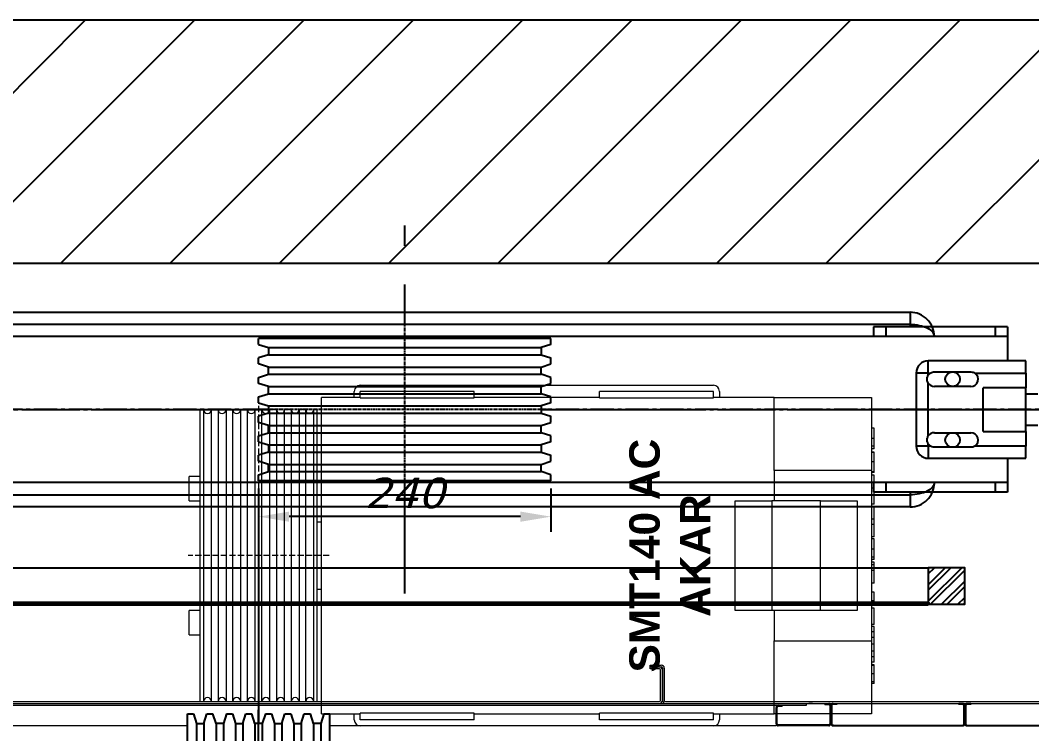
# Model space of a CAD drawing. Header units: millimetres. Extents: x -8775 to 14118, y -77 to 2750.
# Drawn here: x 879 to 1710, y 1564 to 2150 of the extents above; entities that cross this region are included whole.
import ezdxf

# ---------------------------------------------------------------- set-up
doc = ezdxf.new("R2010")
doc.units = ezdxf.units.MM
doc.set_wipeout_variables(frame=1)
for name, pattern in [('CENTER2', [28.575, 19.05, -3.175, 3.175, -3.175]), ('CENTERX2', [4, 2.5, -0.5, 0.5, -0.5]), ('DASHED', [7, 5, -2, 0])]:
    doc.linetypes.add(name, pattern=pattern)
for name, color, linetype in [('EKSEN', 253, 'CENTERX2'), ('TARAMA', 251, 'CENTERX2'), ('TUĞLA DUVAR', 251, 'Continuous')]:
    doc.layers.add(name, color=color, linetype=linetype)
doc.layers.add('Eksen Çizgileri ve Görünmezler', color=251, linetype='DASHED', lineweight=5)
doc.layers.add('Makine Motor Grubu', color=144, linetype='Continuous', lineweight=5)
doc.layers.add('ÇELİK KONSTRÜKSİYON', color=7, linetype='Continuous', true_color=0x496169)
doc.styles.get("Standard").update_dxf_attribs({"font": 'verdanai.ttf'})
doc.dimstyles.new('DimStyleALPx0.5', dxfattribs={"dimscale": 10, "dimtxt": 2.5, "dimasz": 2.5, "dimexe": 1.25, "dimexo": 0.625, "dimtad": 1, "dimdsep": 46, "dimtxsty": 'Standard', "dimcen": 2.5, "dimclrd": 60, "dimclre": 60, "dimadec": 0, "dimazin": 0, "dimtfac": 1, "dimtofl": 0, "dimtmove": 0, "dimatfit": 3, "dimfxl": 1, "dimarcsym": 0})

# ---------------------------------------------------------------- blocks, each defined once
blk = doc.blocks.new('*U148')
at = {"layer": 'TARAMA'}
h = blk.add_hatch(dxfattribs=at)
h.set_pattern_fill('ANSI31', color=256, scale=20)
h.set_pattern_definition([(45, (-1250, -1200), (-44.9013, 44.9013), [])])
h.paths.add_polyline_path([(-1075, -1075), (1075, -1075), (1075, 1075), (-1075, 1075)])
h.paths.add_polyline_path([(-875, -875), (875, -875), (875, 875), (-875, 875)], flags=16)
at = {"layer": 'TUĞLA DUVAR'}
for points in [[(-1075, -1075), (1075, -1075), (1075, 1075), (-1075, 1075)], [(-875, -875), (875, -875), (875, 875), (-875, 875)]]:
    blk.add_lwpolyline(points, close=True, dxfattribs=at)
blk = doc.blocks.new('*U281')
at = {"color": 7, "linetype": 'Continuous', "lineweight": 15}
for p, q in [((321.667, 1110), (330.667, 1110)), ((321.667, 1108.5), (321.667, 1110)), ((321.667, 1108.5), (330.667, 1108.5)), ((321.667, 1107), (321.667, 1108.5)), ((329.167, 1108.5), (321.667, 1108.5)), ((329.167, 1107), (321.667, 1107)), ((330.167, 1081), (330.167, 1106)), ((331.667, 1107.5), (331.667, 1081)), ((331.667, 1081), (331.667, 1106)), ((333.167, 1107.5), (333.167, 1081)), ((-450, 1078.5), (520, 1078.5)), ((-450, 1077), (450, 1077)), ((-329.167, 1080), (329.167, 1080)), ((-329.167, 1078.5), (329.167, 1078.5)), ((334.167, 1080), (676, 1079.967)), ((334.167, 1078.5), (676, 1078.467)), ((425, 1061.8), (425, 1075.2)), ((425.8, 1061.8), (425.8, 1075.2)), ((426.8, 1077), (430, 1077)), ((426.8, 1076.2), (430, 1076.2)), ((430, 1077), (430, 1076.2)), ((445, 1078.467), (448.2, 1078.467)), ((450, 1077), (450, 1078.5)), ((455, 1078.467), (451.8, 1078.467)), ((465, 1077.7), (465, 1078.5)), ((465, 1077.7), (468.2, 1077.7)), ((469.2, 1076.7), (469.2, 1061.8)), ((470, 1076.7), (470, 1061.8)), ((470.8, 1076.7), (470.8, 1061.8)), ((475, 1077.7), (471.8, 1077.7)), ((475, 1078.5), (475, 1077.7)), ((578.2, 1078.467), (575, 1078.467)), ((575, 1077.667), (575, 1078.467)), ((578.2, 1077.667), (575, 1077.667)), ((579.2, 1061.767), (579.2, 1076.667)), ((580, 1061.767), (580, 1076.667)), ((580.8, 1076.667), (580.8, 1061.767)), ((585, 1078.467), (581.8, 1078.467)), ((585, 1077.667), (581.8, 1077.667)), ((585, 1078.467), (585, 1077.667)), ((468.2, 1060.8), (426.8, 1060.8)), ((468.2, 1060), (426.8, 1060)), ((471.8, 1060.8), (578.2, 1060.767)), ((471.8, 1060), (578.2, 1059.967)), ((581.8, 1060.767), (658.2, 1060.767)), ((581.8, 1059.967), (658.2, 1059.967))]:
    blk.add_line(p, q, dxfattribs=at)
blk.add_lwpolyline([(-425, 1060), (-425, 1077), (425, 1077), (425, 1060)], close=True, dxfattribs=at)
for centre, radius, start, end in [((329.167, 1106), 2.5, 0, 90), ((329.167, 1106), 1, 0, 90), ((330.667, 1107.5), 2.5, 0, 90), ((330.667, 1107.5), 1, 0, 90), ((329.167, 1081), 1, 270, 0), ((329.167, 1081), 2.5, 270, 0), ((334.167, 1081), 2.5, 180, 270), ((334.167, 1081), 1, 180, 270), ((426.8, 1075.2), 1.8, 90, 180), ((426.8, 1075.2), 1, 90, 180), ((468.2, 1076.7), 1.8, 0, 90), ((468.2, 1076.7), 1, 0, 90), ((471.8, 1076.7), 1.8, 90, 180), ((471.8, 1076.7), 1, 90, 180), ((578.2, 1076.667), 1.8, 0, 90), ((578.2, 1076.667), 1, 0, 90), ((581.8, 1076.667), 1.8, 90, 180), ((581.8, 1076.667), 1, 90, 180), ((426.8, 1061.8), 1.8, 180, 270), ((426.8, 1061.8), 1, 180, 270), ((468.2, 1061.8), 1, 270, 0), ((468.2, 1061.8), 1.8, 270, 0), ((471.8, 1061.8), 1.8, 180, 270), ((471.8, 1061.8), 1, 180, 270), ((578.2, 1061.767), 1.8, 270, 0), ((578.2, 1061.767), 1, 270, 0), ((581.8, 1061.767), 1.8, 180, 270), ((581.8, 1061.767), 1, 180, 270)]:
    blk.add_arc(centre, radius, start, end, dxfattribs=at)
at = {"layer": 'EKSEN', "linetype": 'CENTER2', "ltscale": 10}
blk.add_line((0, 1219.25), (0, 0), dxfattribs=at)
blk = doc.blocks.new('*U167')
at = {"layer": 'EKSEN', "linetype": 'CENTER2'}
blk.add_line((1187.5, 0), (-82.5, 0), dxfattribs=at)
blk = doc.blocks.new('*U168')
at = {"layer": 'EKSEN', "linetype": 'CENTER2'}
blk.add_line((-1187.5, 0), (82.5, 0), dxfattribs=at)
blk = doc.blocks.new('*U117')
at = {"layer": 'EKSEN', "color": 0, "linetype": 'CENTER2', "ltscale": 10, "transparency": 16777216}
blk.add_line((0, -72.5), (0, 230), dxfattribs=at)
blk = doc.blocks.new('*U169')
at = {"color": 251, "linetype": 'Continuous', "lineweight": 25, "true_color": 0x636466}
for p, q in [((-415, 80), (415, 80)), ((415, 80), (415, 70)), ((415, 70), (-415.015, 70)), ((415, 70), (415, 68)), ((-415, -70), (415.004, -70)), ((415, -68), (415, -70)), ((415, -70), (415, -80)), ((415, -80), (-415, -80))]:
    blk.add_line(p, q, dxfattribs=at)
at = {"color": 7, "linetype": 'Continuous', "lineweight": 25}
for p, q in [((385, 68), (385, 60)), ((485, 68), (385, 68)), ((395, 68), (395, 60)), ((495, 68), (485, 68)), ((485, 68), (485, 60)), ((495, 68), (495, 60)), ((495, 60), (-485, 60)), ((495, 60), (495, 40)), ((510, 40), (430, 40)), ((430, 30), (430, 40)), ((510, 30), (510, 40)), ((430, 30), (420, 30)), ((420, 30), (420, -30)), ((430, 30), (431.683, 30)), ((430, 28.317), (430, 30)), ((435, 31), (465, 31)), ((468.317, 30), (510, 30)), ((510, 30), (510, 18)), ((430, -21.683), (430, 21.683)), ((465, 19), (435, 19)), ((510, 18), (475, 18)), ((475, -18), (475, 18)), ((510, -18), (510, 18)), ((510, 13), (520, 13)), ((520, -13), (510, -13)), ((435, -19), (465, -19)), ((475, -18), (510, -18)), ((510, -18), (510, -30)), ((430, -30), (420, -30)), ((430, -30), (430, -28.317)), ((431.683, -30), (430, -30)), ((430, -30), (430, -40)), ((465, -31), (435, -31)), ((510, -30), (468.317, -30)), ((510, -40), (510, -30)), ((430, -40), (510, -40)), ((495, -40), (495, -60)), ((495, -60), (-485, -60)), ((385, -60), (385, -68)), ((395, -60), (395, -68)), ((485, -60), (485, -68)), ((495, -60), (495, -68)), ((485, -68), (385, -68)), ((495, -68), (485, -68))]:
    blk.add_line(p, q, dxfattribs=at)
for centre in [(450, 25), (450, -25)]:
    blk.add_circle(centre, 6, dxfattribs=at)
at = {"color": 251, "linetype": 'Continuous', "lineweight": 25, "true_color": 0x636466}
for centre, start, end in [((415, 60), 359.999997, 90), ((415, -60), 270, 0.000005)]:
    blk.add_arc(centre, 20, start, end, dxfattribs=at)
at = {"color": 7, "linetype": 'Continuous', "lineweight": 25}
for centre, radius, start, end in [((430, 30), 10, 90, 180), ((435, 25), 6, 123.55731, 146.44269), ((465, 25), 6, 270, 56.44269), ((435, 25), 6, 213.55731, 270), ((435, -25), 6, 90, 146.44269), ((465, -25), 6, 303.55731, 90), ((430, -30), 10, 180, 270), ((435, -25), 6, 213.55731, 236.44269)]:
    blk.add_arc(centre, radius, start, end, dxfattribs=at)
at = {"color": 251, "linetype": 'Continuous', "lineweight": 25, "true_color": 0x636466, "extrusion": (0, 0, -1)}
for centre, start_param, end_param in [((415, 60), 1.5700252, 3.1415927), ((415, -60), 3.1415927, 4.7125655)]:
    blk.add_ellipse(centre, major_axis=(-20, 0), ratio=0.5, start_param=start_param, end_param=end_param, dxfattribs=at)
at = {"color": 7, "linetype": 'Continuous', "lineweight": 25}
for points, knots in [([(430, 21.683), (429.682, 22.282), (429.047, 23.479), (428.92, 25.539), (429.326, 27.186), (429.835, 28.039), (430, 28.317)], [0, 0, 0, 0, 0.2875517, 0.5750886, 0.861887, 1, 1, 1, 1]), ([(431.683, 30), (432.282, 30.326), (433.322, 30.893), (434.5, 30.968), (435, 31)], [0, 0, 0, 0, 0.5748892, 1, 1, 1, 1]), ([(465, 31), (465.679, 30.941), (466.859, 30.838), (467.882, 30.25), (468.317, 30)], [0, 0, 0, 0, 0.5748693, 1, 1, 1, 1]), ([(430, -28.317), (429.682, -27.718), (429.047, -26.521), (428.92, -24.461), (429.326, -22.814), (429.835, -21.961), (430, -21.683)], [0, 0, 0, 0, 0.2875519, 0.5750885, 0.8618869, 1, 1, 1, 1]), ([(435, -31), (434.321, -30.941), (433.141, -30.838), (432.118, -30.25), (431.683, -30)], [0, 0, 0, 0, 0.5748674, 1, 1, 1, 1]), ([(468.317, -30), (467.718, -30.326), (466.678, -30.893), (465.5, -30.968), (465, -31)], [0, 0, 0, 0, 0.5748909, 1, 1, 1, 1])]:
    blk.add_open_spline(points, degree=3, knots=knots, dxfattribs=at)
at = {"layer": 'EKSEN', "linetype": 'CENTER2', "ltscale": 10}
blk.add_line((-530, 0), (530, 0), dxfattribs=at)
blk.add_blockref('*U117', (0, -78.75), dxfattribs=at)
blk = doc.blocks.new('*U171')
at = {"layer": 'TARAMA'}
h = blk.add_hatch(dxfattribs=at)
h.set_pattern_fill('ANSI32', color=256)
h.set_pattern_definition([(45, (-949.704, 391), (-6.73519, 6.73519), []), (45, (-945.214, 391), (-6.73519, 6.73519), [])])
h.paths.add_polyline_path([(580, 15), (550, 15), (550, -15), (580, -15)])
at = {"color": 2, "lineweight": 50}
blk.add_lwpolyline([(550, -15), (550, -14), (-550, -14), (-550, -15)], close=True, dxfattribs=at)
at = {"layer": 'ÇELİK KONSTRÜKSİYON', "color": 2}
for points in [[(-550, 15), (550, 15), (550, -15), (-550, -15)], [(550, -15), (580, -15), (580, 15), (550, 15)]]:
    blk.add_lwpolyline(points, close=True, dxfattribs=at)
blk = doc.blocks.new('*D173')
at = {"color": 60, "linetype": 'ByBlock', "lineweight": -2, "transparency": 16777216}
for p, q in [((-120, -64.75), (-120, -100.5)), ((120, -64.75), (120, -100.5)), ((95, -88), (-95, -88))]:
    blk.add_line(p, q, dxfattribs=at)
at = {"color": 60, "transparency": 16777216}
for points in [[(-95, -83.83), (-95, -92.17), (-120, -88)], [(95, -83.83), (95, -92.17), (120, -88)]]:
    blk.add_solid(points, dxfattribs=at)
at = {"layer": 'Defpoints', "color": 0, "transparency": 16777216}
for p in [(-120, -58.5), (120, -58.5), (-120, -88)]:
    blk.add_point(p, dxfattribs=at)
at = {"color": 0, "transparency": 16777216, "insert": (0, -68.73), "char_height": 25, "attachment_point": 5}
blk.add_mtext('240', dxfattribs=at)
blk = doc.blocks.new('A$C1512be24')
at = {"layer": 'Eksen Çizgileri ve Görünmezler'}
for p, q in [((58, 270), (58, 10)), ((116, 140), (0, 140))]:
    blk.add_line(p, q, dxfattribs=at)
at = {"layer": 'Makine Motor Grubu'}
for p, q in [((136.5, 270), (136.5, 275)), ((141.5, 280), (431.5, 280)), ((141.5, 269.61), (141.5, 275)), ((235, 275), (141.5, 275)), ((235, 269.61), (235, 275)), ((431.5, 275), (338, 275)), ((338, 269.61), (338, 275)), ((431.5, 269.61), (431.5, 275)), ((436.5, 275), (436.5, 270)), ((141.5, 270), (109.5, 270)), ((109.5, 10), (109.5, 270)), ((141.5, 269.61), (235, 269.61)), ((338, 270), (235, 270)), ((338, 269.61), (431.5, 269.61)), ((481.5, 270), (431.5, 270)), ((481.5, 270), (561.5, 270)), ((481.5, 210), (481.5, 270)), ((561.5, 270), (561.5, 210)), ((563.5, 244.81), (561.5, 244.81)), ((563.5, 236.24), (561.5, 236.24)), ((563.5, 229.87), (561.5, 229.87)), ((563.5, 227.82), (561.5, 227.82)), ((563.5, 224.94), (561.5, 224.94)), ((563.5, 224.62), (561.5, 224.62)), ((563.5, 224.79), (563.5, 224.94)), ((563.5, 217.11), (561.5, 217.11)), ((481.5, 210), (481.5, 185)), ((561.5, 210), (481.5, 210)), ((561.5, 210), (561.5, 70)), ((563.5, 208.91), (561.5, 208.91)), ((563.5, 208.27), (561.5, 208.27)), ((563.5, 208.27), (563.5, 208.74)), ((563.5, 206.03), (561.5, 206.03)), ((563.5, 195.36), (561.5, 195.36)), ((449.5, 95), (449.5, 185)), ((449.5, 185), (479.5, 185)), ((479.5, 185), (479.5, 95)), ((519.5, 185), (479.5, 185)), ((519.5, 95), (519.5, 185)), ((519.5, 185), (549.5, 185)), ((549.5, 185), (549.5, 95)), ((563.5, 182.31), (561.5, 182.31)), ((563.5, 179.9), (561.5, 179.9)), ((563.5, 169.81), (563.5, 179.9)), ((109.5, 167.5), (106, 167.5)), ((563.5, 169.81), (561.5, 169.81)), ((563.5, 165.65), (563.5, 169.81)), ((563.5, 165.65), (561.5, 165.65)), ((563.5, 155.54), (563.5, 165.65)), ((563.5, 155.54), (561.5, 155.54)), ((563.5, 153.78), (561.5, 153.78)), ((563.5, 145.21), (561.5, 145.21)), ((563.5, 138.85), (561.5, 138.85)), ((563.5, 136.79), (561.5, 136.79)), ((563.5, 134.55), (561.5, 134.55)), ((563.5, 132.31), (563.5, 134.55)), ((563.5, 132.31), (561.5, 132.31)), ((563.5, 127.63), (561.5, 127.63)), ((563.5, 127.63), (563.5, 132.31)), ((563.5, 117.24), (563.5, 127.63)), ((563.5, 117.24), (561.5, 117.24)), ((106, 112.5), (109.5, 112.5)), ((563.5, 109.87), (561.5, 109.87)), ((563.5, 102.94), (563.5, 109.87)), ((563.5, 102.94), (561.5, 102.94)), ((563.5, 100.26), (561.5, 100.26)), ((563.5, 100.26), (563.5, 102.94)), ((479.5, 95), (449.5, 95)), ((519.5, 95), (479.5, 95)), ((481.5, 95), (481.5, 70)), ((549.5, 95), (519.5, 95)), ((563.5, 96.73), (561.5, 96.73)), ((563.5, 83.27), (563.5, 96.73)), ((563.5, 83.27), (561.5, 83.27)), ((563.5, 81.67), (561.5, 81.67)), ((563.5, 77.44), (561.5, 77.44)), ((563.5, 77.44), (563.5, 81.67)), ((563.5, 72.83), (563.5, 77.44)), ((481.5, 70), (561.5, 70)), ((481.5, 10), (481.5, 70)), ((563.5, 72.83), (561.5, 72.83)), ((561.5, 70), (561.5, 10)), ((563.5, 67.08), (561.5, 67.08)), ((563.5, 67.08), (563.5, 72.83)), ((563.5, 61.38), (563.5, 67.08)), ((563.5, 61.38), (561.5, 61.38)), ((563.5, 56.72), (563.5, 61.38)), ((563.5, 56.72), (561.5, 56.72)), ((563.5, 52.5), (561.5, 52.5)), ((563.5, 50.26), (561.5, 50.26)), ((563.5, 52.5), (563.5, 56.72)), ((563.5, 49.62), (561.5, 49.62)), ((563.5, 42.71), (561.5, 42.71)), ((563.5, 36.15), (561.5, 36.15)), ((563.5, 34.87), (561.5, 34.87)), ((563.5, 34.87), (563.5, 35.98)), ((109.5, 10), (141.5, 10)), ((136.5, 5), (136.5, 10)), ((235, 10.39), (141.5, 10.39)), ((141.5, 5), (141.5, 10.39)), ((235, 5), (235, 10.39)), ((235, 10), (338, 10)), ((431.5, 10.39), (338, 10.39)), ((338, 5), (338, 10.39)), ((431.5, 5), (431.5, 10.39)), ((431.5, 10), (481.5, 10)), ((436.5, 10), (436.5, 5)), ((561.5, 10), (481.5, 10)), ((235, 5), (141.5, 5)), ((431.5, 5), (338, 5)), ((431.5, 0), (141.5, 0))]:
    blk.add_line(p, q, dxfattribs=at)
at = {"layer": 'Makine Motor Grubu', "color": 2}
for p, q in [((12.75, 260), (10, 260)), ((10, 20), (10, 260)), ((12.75, 260), (12.75, 20)), ((24.75, 260), (19.25, 260)), ((19.25, 20), (19.25, 260)), ((24.75, 260), (24.75, 20)), ((36.75, 260), (31.25, 260)), ((31.25, 260), (31.25, 20)), ((36.75, 20), (36.75, 260)), ((48.75, 260), (43.25, 260)), ((43.25, 20), (43.25, 260)), ((48.75, 20), (48.75, 260)), ((60.75, 260), (55.25, 260)), ((55.25, 20), (55.25, 260)), ((60.75, 20), (60.75, 260)), ((72.75, 260), (67.25, 260)), ((67.25, 20), (67.25, 260)), ((72.75, 260), (72.75, 20)), ((84.75, 260), (79.25, 260)), ((79.25, 20), (79.25, 260)), ((84.75, 260), (84.75, 20)), ((96.75, 260), (91.25, 260)), ((91.25, 260), (91.25, 20)), ((96.75, 20), (96.75, 260)), ((106, 260), (103.25, 260)), ((103.25, 20), (103.25, 260)), ((106, 20), (106, 260)), ((10, 205), (1, 205)), ((1, 185), (1, 205)), ((1, 185), (10, 185)), ((10, 95), (1, 95)), ((1, 75), (1, 95)), ((1, 75), (10, 75)), ((10, 20), (12.75, 20)), ((19.25, 20), (24.75, 20)), ((31.25, 20), (36.75, 20)), ((43.25, 20), (48.75, 20)), ((55.25, 20), (60.75, 20)), ((67.25, 20), (72.75, 20)), ((79.25, 20), (84.75, 20)), ((91.25, 20), (96.75, 20)), ((103.25, 20), (106, 20))]:
    blk.add_line(p, q, dxfattribs=at)
at = {"layer": 'Makine Motor Grubu'}
for centre, start, end in [((141.5, 275), 90, 180), ((431.5, 275), 0, 90), ((141.5, 5), 180, 270), ((431.5, 5), 270, 0)]:
    blk.add_arc(centre, 5, start, end, dxfattribs=at)
at = {"layer": 'Makine Motor Grubu', "color": 2}
for centre, start, end in [((16, 260), 180, 0), ((28, 260), 180, 0), ((40, 260), 180, 0), ((52, 260), 180, 0), ((64, 260), 180, 0), ((76, 260), 180, 0), ((88, 260), 180, 0), ((100, 260), 180, 0), ((16, 20), 0, 180), ((28, 20), 0, 180), ((40, 20), 0, 180), ((52, 20), 0, 180), ((64, 20), 0, 180), ((76, 20), 0, 180), ((88, 20), 0, 180), ((100, 20), 0, 180)]:
    blk.add_arc(centre, 3.25, start, end, dxfattribs=at)
at = {"layer": 'Makine Motor Grubu'}
for points, knots in [([(563.5, 236.24), (563.5, 236.98), (563.5, 238.46), (563.5, 240.54), (563.5, 242.23), (563.5, 243.53), (563.5, 244.37), (563.5, 244.76), (563.5, 244.79), (563.5, 244.81)], [0, 0, 0, 0, 0.124965, 0.249746, 0.374503, 0.499492, 0.666121, 0.833019, 1, 1, 1, 1]), ([(563.5, 229.87), (563.5, 230.3), (563.5, 231.16), (563.5, 232.84), (563.5, 234.58), (563.5, 235.69), (563.5, 236.24)], [0, 0, 0, 0, 0.280011, 0.559669, 0.779748, 1, 1, 1, 1]), ([(563.5, 227.82), (563.5, 227.84), (563.5, 227.87), (563.5, 228.22), (563.5, 228.79), (563.5, 229.51), (563.5, 229.87)], [0, 0, 0, 0, 0.280155, 0.56025, 0.780246, 1, 1, 1, 1]), ([(563.5, 217.11), (563.5, 217.85), (563.5, 219.32), (563.5, 221.37), (563.5, 223.07), (563.5, 224.33), (563.5, 224.52), (563.5, 224.62)], [0, 0, 0, 0, 0.186882, 0.373532, 0.560169, 0.780236, 1, 1, 1, 1]), ([(563.5, 208.91), (563.5, 208.98), (563.5, 209.13), (563.5, 210.01), (563.5, 211.65), (563.5, 214.11), (563.5, 216.11), (563.5, 217.11)], [0, 0, 0, 0, 0.187176, 0.3741, 0.560801, 0.780219, 1, 1, 1, 1]), ([(563.5, 195.36), (563.5, 196.49), (563.5, 198.76), (563.5, 201.72), (563.5, 204.19), (563.5, 205.41), (563.5, 206.03)], [0, 0, 0, 0, 0.2798485, 0.5597739, 0.7798845, 1, 1, 1, 1]), ([(563.5, 182.31), (563.5, 182.39), (563.5, 182.57), (563.5, 184.19), (563.5, 186.65), (563.5, 189.46), (563.5, 192.33), (563.5, 194.35), (563.5, 195.36)], [0, 0, 0, 0, 0.186672, 0.373137, 0.559584, 0.706409, 0.853184, 1, 1, 1, 1]), ([(563.5, 145.21), (563.5, 145.96), (563.5, 147.44), (563.5, 149.51), (563.5, 151.21), (563.5, 152.51), (563.5, 153.34), (563.5, 153.73), (563.5, 153.76), (563.5, 153.78)], [0, 0, 0, 0, 0.124965, 0.249746, 0.374503, 0.499492, 0.666121, 0.833019, 1, 1, 1, 1]), ([(563.5, 138.85), (563.5, 139.28), (563.5, 140.14), (563.5, 141.82), (563.5, 143.55), (563.5, 144.66), (563.5, 145.21)], [0, 0, 0, 0, 0.280011, 0.559669, 0.779748, 1, 1, 1, 1]), ([(563.5, 136.79), (563.5, 136.81), (563.5, 136.84), (563.5, 137.19), (563.5, 137.77), (563.5, 138.49), (563.5, 138.85)], [0, 0, 0, 0, 0.280155, 0.56025, 0.780246, 1, 1, 1, 1]), ([(563.5, 49.97), (563.5, 50.03), (563.5, 50.24), (563.5, 50.25), (563.5, 50.26)], [0, 0, 0, 0, 0.292948, 1, 1, 1, 1]), ([(563.5, 42.71), (563.5, 43.49), (563.5, 45.03), (563.5, 46.95), (563.5, 48.42), (563.5, 49.22), (563.5, 49.62)], [0, 0, 0, 0, 0.279657, 0.559239, 0.779557, 1, 1, 1, 1]), ([(563.5, 36.15), (563.5, 36.2), (563.5, 36.3), (563.5, 37.19), (563.5, 38.58), (563.5, 40.47), (563.5, 41.97), (563.5, 42.71)], [0, 0, 0, 0, 0.186776, 0.373409, 0.560282, 0.780019, 1, 1, 1, 1])]:
    blk.add_open_spline(points, degree=3, knots=knots, dxfattribs=at)
at = {"layer": 'Makine Motor Grubu', "linetype": 'ByBlock', "insert": (429.1, 140), "char_height": 25, "attachment_point": 8, "rotation": 90}
blk.add_mtext_dynamic_manual_height_columns('{\\fArial|b1|i0|c162|p34;SMT140 AC\\PAKAR}', width=332.9127, gutter_width=1, heights=[99.95], dxfattribs=at)
blk = doc.blocks.new('*U174')
at = {"linetype": 'ByBlock'}
blk.add_blockref('A$C1512be24', (-58, -140), dxfattribs=at)
blk = doc.blocks.new('*U46')
at = {"color": 2}
blk.add_wipeout([(0, -58.5), (-120, -58.5), (-120, -53.5), (-112, -51), (-112, -45), (-120, -42.5), (-120, -37.5), (-112, -35), (-112, -29), (-120, -26.5), (-120, -21.5), (-112, -19), (-112, -13), (-120, -10.5), (-120, -5.5), (-112, -3), (-112, 3), (-120, 5.5), (-120, 10.5), (-112, 13), (-112, 19), (-120, 21.5), (-120, 26.5), (-112, 29), (-112, 35), (-120, 37.5), (-120, 42.5), (-112, 45), (-112, 51), (-120, 53.5), (-120, 58.5), (0, 58.5), (120, 58.5), (120, 53.5), (112, 51), (112, 45), (120, 42.5), (120, 37.5), (112, 35), (112, 29), (120, 26.5), (120, 21.5), (112, 19), (112, 13), (120, 10.5), (120, 5.5), (112, 3), (112, -3), (120, -5.5), (120, -10.5), (112, -13), (112, -19), (120, -21.5), (120, -26.5), (112, -29), (112, -35), (120, -37.5), (120, -42.5), (112, -45), (112, -51), (120, -53.5), (120, -58.5)], dxfattribs=at)
for p, q in [((-120, 58.5), (-120, 53.5)), ((-120, 58.5), (120, 58.5)), ((120, 58.5), (120, 53.5)), ((-120, 53.5), (-112, 51)), ((-112, 51), (-112, 45)), ((112, 51), (-112, 51)), ((120, 53.5), (112, 51)), ((112, 51), (112, 45)), ((-112, 45), (-120, 42.5)), ((-120, 42.5), (-120, 37.5)), ((112, 45), (-112, 45)), ((112, 45), (120, 42.5)), ((120, 42.5), (120, 37.5)), ((-112, 35), (-120, 37.5)), ((-112, 29), (-112, 35)), ((112, 35), (-112, 35)), ((112, 35), (120, 37.5)), ((112, 29), (112, 35)), ((-120, 26.5), (-112, 29)), ((-120, 26.5), (-120, 21.5)), ((112, 29), (-112, 29)), ((120, 26.5), (112, 29)), ((120, 26.5), (120, 21.5)), ((-120, 21.5), (-112, 19)), ((-112, 19), (-112, 13)), ((112, 19), (-112, 19)), ((120, 21.5), (112, 19)), ((112, 19), (112, 13)), ((-112, 13), (-120, 10.5)), ((-120, 10.5), (-120, 5.5)), ((112, 13), (-112, 13)), ((112, 13), (120, 10.5)), ((120, 10.5), (120, 5.5)), ((-112, 3), (-120, 5.5)), ((-112, -3), (-112, 3)), ((112, 3), (-112, 3)), ((112, 3), (120, 5.5)), ((112, -3), (112, 3)), ((-120, -5.5), (-112, -3)), ((-120, -5.5), (-120, -10.5)), ((112, -3), (-112, -3)), ((120, -5.5), (112, -3)), ((120, -5.5), (120, -10.5)), ((-120, -10.5), (-112, -13)), ((-112, -13), (-112, -19)), ((112, -13), (-112, -13)), ((120, -10.5), (112, -13)), ((112, -13), (112, -19)), ((-112, -19), (-120, -21.5)), ((-120, -21.5), (-120, -26.5)), ((-120, -21.5), (-120, -26.5)), ((112, -19), (-112, -19)), ((112, -19), (120, -21.5)), ((120, -21.5), (120, -26.5)), ((-120, -26.5), (-112, -29)), ((-112, -29), (-112, -35)), ((112, -29), (-112, -29)), ((120, -26.5), (112, -29)), ((112, -29), (112, -35)), ((-112, -35), (-120, -37.5)), ((-120, -37.5), (-120, -42.5)), ((112, -35), (-112, -35)), ((112, -35), (120, -37.5)), ((120, -37.5), (120, -42.5)), ((-112, -45), (-120, -42.5)), ((-112, -51), (-112, -45)), ((112, -45), (-112, -45)), ((112, -45), (120, -42.5)), ((112, -51), (112, -45)), ((-120, -53.5), (-112, -51)), ((-120, -53.5), (-120, -58.5)), ((-120, -53.5), (-120, -58.5)), ((112, -51), (-112, -51)), ((120, -53.5), (112, -51)), ((120, -53.5), (120, -58.5)), ((-120, -58.5), (120, -58.5))]:
    blk.add_line(p, q, dxfattribs=at)
at = {"layer": 'EKSEN'}
for p, q in [((0, 83.5), (0, -83.5)), ((-120, 0), (120, 0))]:
    blk.add_line(p, q, dxfattribs=at)
blk = doc.blocks.new('*U175')
at = {"rotation": 89.99999786947069}
blk.add_blockref('*U46', (0, 410), dxfattribs=at)
at = {"layer": 'EKSEN', "linetype": 'CENTER2', "ltscale": 2}
blk.add_line((0, -533.5), (0, 533.5), dxfattribs=at)
blk = doc.blocks.new('*U172')
at = {"color": 2}
blk.add_wipeout([(0, 58.5), (120, 58.5), (120, 53.5), (112, 51), (112, 45), (120, 42.5), (120, 37.5), (112, 35), (112, 29), (120, 26.5), (120, 21.5), (112, 19), (112, 13), (120, 10.5), (120, 5.5), (112, 3), (112, -3), (120, -5.5), (120, -10.5), (112, -13), (112, -19), (120, -21.5), (120, -26.5), (112, -29), (112, -35), (120, -37.5), (120, -42.5), (112, -45), (112, -51), (120, -53.5), (120, -58.5), (0, -58.5), (-120, -58.5), (-120, -53.5), (-112, -51), (-112, -45), (-120, -42.5), (-120, -37.5), (-112, -35), (-112, -29), (-120, -26.5), (-120, -21.5), (-112, -19), (-112, -13), (-120, -10.5), (-120, -5.5), (-112, -3), (-112, 3), (-120, 5.5), (-120, 10.5), (-112, 13), (-112, 19), (-120, 21.5), (-120, 26.5), (-112, 29), (-112, 35), (-120, 37.5), (-120, 42.5), (-112, 45), (-112, 51), (-120, 53.5), (-120, 58.5)], dxfattribs=at)
for p, q in [((-120, 53.5), (-120, 58.5)), ((120, 58.5), (-120, 58.5)), ((120, 53.5), (120, 58.5)), ((120, 53.5), (120, 58.5)), ((-120, 53.5), (-112, 51)), ((-112, 51), (-112, 45)), ((-112, 51), (112, 51)), ((120, 53.5), (112, 51)), ((112, 51), (112, 45)), ((-112, 45), (-120, 42.5)), ((-120, 37.5), (-120, 42.5)), ((-112, 45), (112, 45)), ((112, 45), (120, 42.5)), ((120, 37.5), (120, 42.5)), ((-112, 35), (-120, 37.5)), ((-112, 29), (-112, 35)), ((-112, 35), (112, 35)), ((112, 35), (120, 37.5)), ((112, 29), (112, 35)), ((-120, 26.5), (-112, 29)), ((-120, 21.5), (-120, 26.5)), ((-112, 29), (112, 29)), ((120, 26.5), (112, 29)), ((120, 21.5), (120, 26.5)), ((120, 21.5), (120, 26.5)), ((-112, 19), (-120, 21.5)), ((-112, 13), (-112, 19)), ((-112, 19), (112, 19)), ((112, 19), (120, 21.5)), ((112, 13), (112, 19)), ((-120, 10.5), (-112, 13)), ((-120, 5.5), (-120, 10.5)), ((-112, 13), (112, 13)), ((120, 10.5), (112, 13)), ((120, 5.5), (120, 10.5)), ((-120, 5.5), (-112, 3)), ((-112, 3), (-112, -3)), ((-112, 3), (112, 3)), ((120, 5.5), (112, 3)), ((112, 3), (112, -3)), ((-112, -3), (-120, -5.5)), ((-120, -10.5), (-120, -5.5)), ((-112, -3), (112, -3)), ((112, -3), (120, -5.5)), ((120, -10.5), (120, -5.5)), ((-112, -13), (-120, -10.5)), ((-112, -19), (-112, -13)), ((-112, -13), (112, -13)), ((112, -13), (120, -10.5)), ((112, -19), (112, -13)), ((-120, -21.5), (-112, -19)), ((-120, -26.5), (-120, -21.5)), ((-112, -19), (112, -19)), ((120, -21.5), (112, -19)), ((120, -26.5), (120, -21.5)), ((-120, -26.5), (-112, -29)), ((-112, -29), (-112, -35)), ((-112, -29), (112, -29)), ((120, -26.5), (112, -29)), ((112, -29), (112, -35)), ((-112, -35), (-120, -37.5)), ((-120, -42.5), (-120, -37.5)), ((-112, -35), (112, -35)), ((112, -35), (120, -37.5)), ((120, -42.5), (120, -37.5)), ((-112, -45), (-120, -42.5)), ((-112, -51), (-112, -45)), ((-112, -45), (112, -45)), ((112, -45), (120, -42.5)), ((112, -51), (112, -45)), ((-120, -53.5), (-112, -51)), ((-120, -58.5), (-120, -53.5)), ((-112, -51), (112, -51)), ((120, -53.5), (112, -51)), ((120, -58.5), (120, -53.5)), ((120, -58.5), (-120, -58.5))]:
    blk.add_line(p, q, dxfattribs=at)
at = {"layer": 'EKSEN'}
for p, q in [((0, -83.5), (0, 83.5)), ((120, 0), (-120, 0))]:
    blk.add_line(p, q, dxfattribs=at)
dim = blk.add_linear_dim(base=(-120, -88), p1=(120, -58.5), p2=(-120, -58.5), angle=180, dimstyle='DimStyleALPx0.5')
dim.commit()
dim.dimension.update_dxf_attribs({"geometry": '*D173', "text_midpoint": (0, -68.73)})

msp = doc.modelspace()

# ---------------------------------------------------------------- block references
for name, p in [('*U148', (1075, 1075)), ('*U281', (1075, 510)), ('*U171', (1075, 1685))]:
    msp.add_blockref(name, p)

# ---------------------------------------------------------------- next in the draw order: block references
msp.add_blockref('*U167', (665, 1830))

# ---------------------------------------------------------------- next in the draw order: block references
msp.add_blockref('*U168', (1725, 1830))

# ---------------------------------------------------------------- next in the draw order: block references
msp.add_blockref('*U169', (1195, 1830))

# ---------------------------------------------------------------- next in the draw order: block references
msp.add_blockref('*U172', (1195, 1830))

# ---------------------------------------------------------------- next in the draw order: block references
msp.add_blockref('*U174', (1075, 1710))

# ---------------------------------------------------------------- next in the draw order: block references
msp.add_blockref('*U175', (1075, 1050))

doc.saveas('drawing.dxf')
